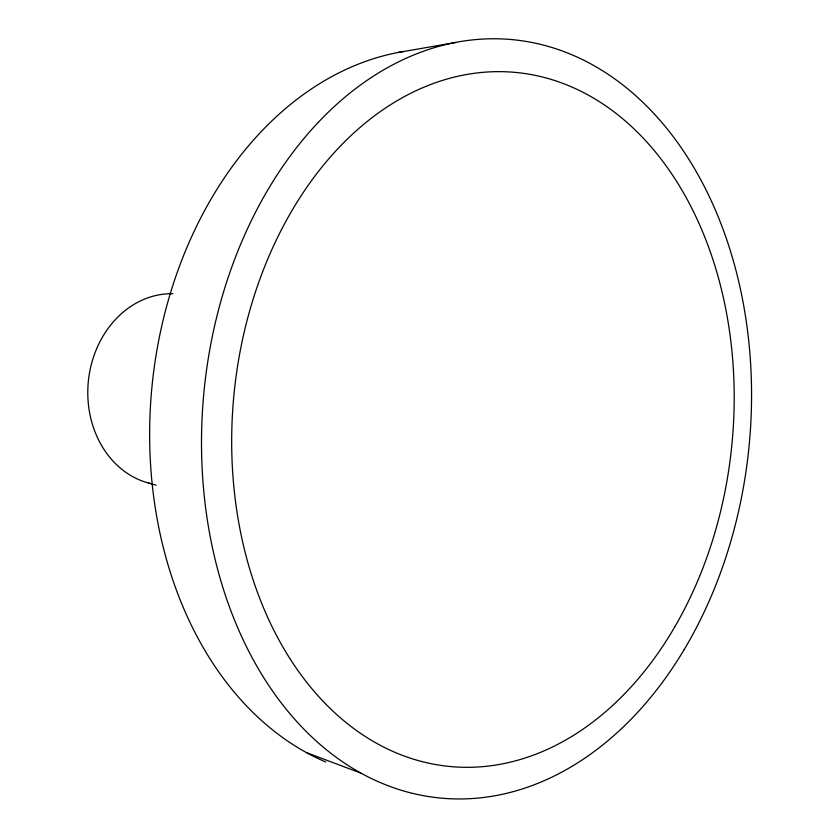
<?xml version="1.0" encoding="UTF-8"?>
<svg xmlns="http://www.w3.org/2000/svg" width="839" height="839" viewBox="0 0 839 839"><rect width="100%" height="100%" fill="white"/><g stroke="black" fill="none" stroke-linecap="round" stroke-linejoin="round"><path stroke-width="1.26" d="M398.473 52.406L455.944 42.453M148.671 483.075L156.096 485.204M306.466 752.614L360.686 773.034M151.093 483.684A95.982 81.058 -84.6 0 1 88.525 379.648A95.982 81.058 -84.6 0 1 172.96 293.702M325.668 761.969A365.657 270.829 -84.6 0 1 152.562 380.916A365.657 270.829 -84.6 0 1 403.685 51.473M674.598 627.205A348.584 250.221 -84.6 0 0 528.025 74.031A348.584 250.221 -84.6 0 0 246.404 557.264A348.584 250.221 -84.6 0 0 674.598 627.205M684.163 649.617A380.916 273.902 -84.6 0 0 529.136 41.95A380.916 273.902 -84.6 0 0 216.525 565.098A380.916 273.902 -84.6 0 0 684.163 649.617"/></g></svg>
